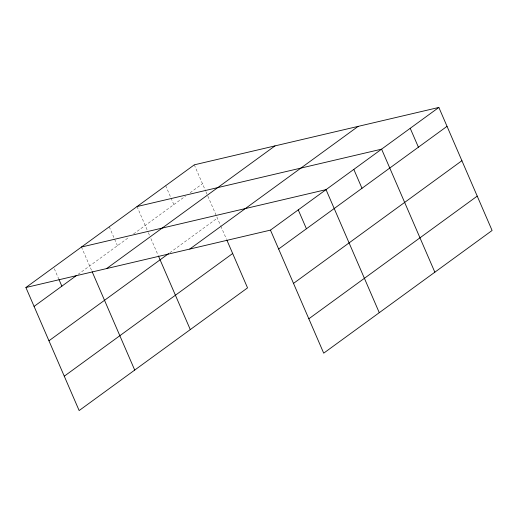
<?xml version="1.0" encoding="UTF-8"?>
<svg xmlns="http://www.w3.org/2000/svg" width="518" height="518" viewBox="0 0 518 518"><rect width="100%" height="100%" fill="white"/><g stroke="black" fill="none" stroke-linecap="round" stroke-linejoin="round"><path stroke-width="0.39" stroke-dasharray="2.59 1.94" d="M78.017 274.404L129.066 237.212M133.586 233.916L185.554 196.057M190.112 192.741L202.473 183.735M169.852 252.706L217.346 218.104M194.295 164.834L205.633 191.045M205.95 191.777L207.537 195.435M207.854 196.167L220.538 225.479M220.856 226.217L226.599 239.497M165.669 185.69L170.7 197.319M171.011 198.044L173.847 204.591M137.037 206.546L148.064 232.025M148.381 232.757L149.65 235.684M150.913 238.61L158.191 255.426M109.253 226.787L117.431 245.687M81.468 247.034L91.544 270.318M54.312 268.725L58.715 278.904"/><path stroke-width="0.78" d="M226.923 240.235L247.539 287.878L79.144 410.56L25.9 287.516L194.295 164.834L438.856 107.44L492.1 230.484L323.705 353.166L270.461 230.121L438.856 107.44M34.078 306.416L76.722 275.343M106.604 268.577L275 145.895M48.951 340.786L168.551 253.652M189.756 249.061L358.152 126.379M64.271 376.191L232.666 253.509M278.639 249.016L447.034 126.334M293.512 283.385L461.907 160.703M308.832 318.797L477.227 196.115M137.037 206.546L381.598 149.152L434.848 272.196M81.468 247.034L326.029 189.633L379.273 312.678M25.9 287.516L270.461 230.121M410.224 128.296L418.402 147.19M353.813 169.392L361.991 188.293M298.245 209.874L306.423 228.775M158.508 256.157L190.287 329.59M92.178 271.782L134.719 370.079M59.033 279.629L61.862 286.169"/></g></svg>
